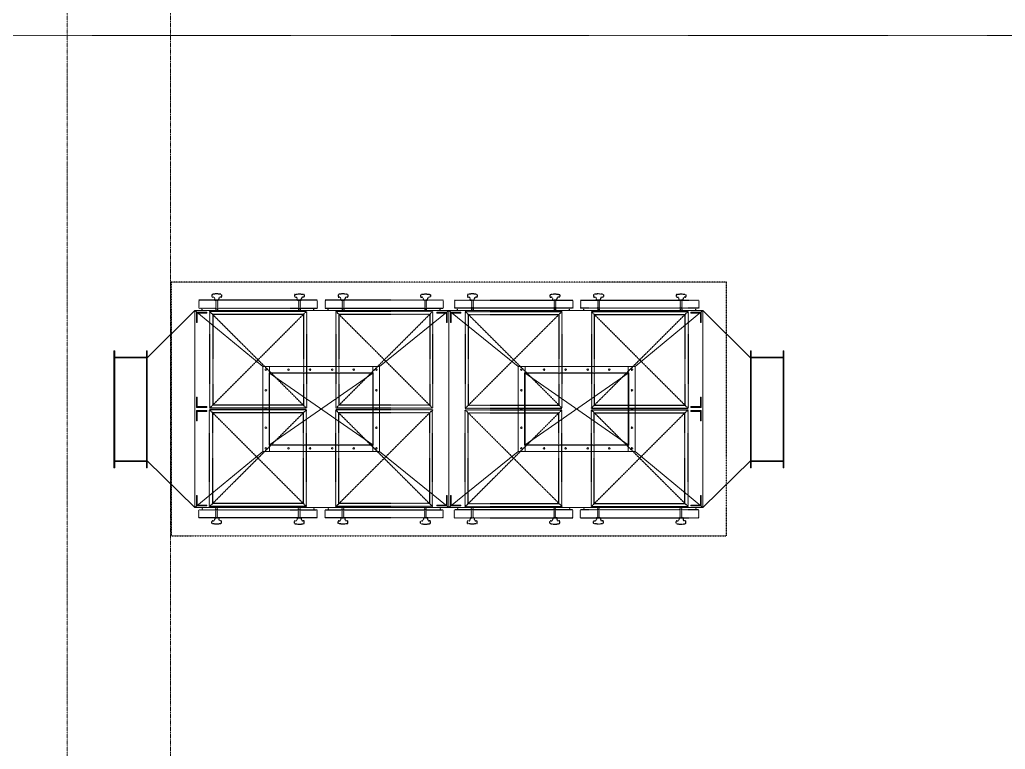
# Model space of a CAD drawing. Extents: x -59767 to 1106559, y -1290 to 1129522.
# Drawn here: x 121908 to 128118, y 597082 to 601679 of the extents above; entities that cross this region are included whole.
import ezdxf

# ---------------------------------------------------------------- set-up
doc = ezdxf.new("R2010")
doc.units = 0
for name, pattern in [('CENTER', [2, 1.25, -0.25, 0.25, -0.25]), ('DASHED', [3.5, 2, -1.5]), ('HIDDEN', [0.375, 0.25, -0.125]), ('HIDDEN2', [0.1875, 0.125, -0.0625])]:
    doc.linetypes.add(name, pattern=pattern)
doc.layers.get('0').update_dxf_attribs({"linetype": 'CONTINUOUS', "lineweight": 9})
doc.layers.add('DRY WALL', color=254, linetype='HIDDEN', lineweight=9)
doc.layers.add('중심선', color=1, linetype='CENTER', lineweight=9)
doc.layers.add('EQ', color=253, linetype='CONTINUOUS')

msp = doc.modelspace()

# ---------------------------------------------------------------- linework, layer by layer
at = {"color": 0}
for p, q in [((123012.1, 599846), (122712.1, 599549)), ((124612.1, 599846), (123012.1, 599846)), ((123012.1, 599226), (123012.1, 599846)), ((123439.1, 599494), (123012.1, 599846)), ((123022.1, 599836), (123022.1, 599771)), ((123087.1, 599836), (123022.1, 599836)), ((123022.1, 599836), (123022.1, 599771)), ((123022.1, 599836), (123022.1, 599771)), ((123022.1, 599836), (123022.1, 599771)), ((123027.1, 599771), (123027.1, 599831)), ((123027.1, 599831), (123087.1, 599831)), ((123027.1, 599771), (123027.1, 599831)), ((123027.1, 599771), (123027.1, 599831)), ((123087.1, 599831), (123087.1, 599836)), ((124612.1, 599846), (124175.1, 599494)), ((124537.1, 599831), (124537.1, 599836)), ((124537.1, 599836), (124602.1, 599836)), ((124597.1, 599831), (124537.1, 599831)), ((124597.1, 599771), (124597.1, 599831)), ((124597.1, 599771), (124597.1, 599831)), ((124602.1, 599836), (124602.1, 599771)), ((124602.1, 599836), (124602.1, 599771)), ((124602.1, 599836), (124602.1, 599771)), ((124612.1, 599846), (126212.1, 599846)), ((124612.1, 599844), (124612.1, 599846)), ((124612.1, 599844), (124612.1, 599846)), ((124612.1, 599846), (125049.1, 599494)), ((124622.1, 599836), (124622.1, 599771)), ((124687.1, 599836), (124622.1, 599836)), ((124622.1, 599836), (124622.1, 599771)), ((124622.1, 599836), (124622.1, 599771)), ((124627.1, 599771), (124627.1, 599831)), ((124627.1, 599831), (124687.1, 599831)), ((124627.1, 599771), (124627.1, 599831)), ((124687.1, 599831), (124687.1, 599836)), ((125785.1, 599494), (126212.1, 599846)), ((126137.1, 599831), (126137.1, 599836)), ((126137.1, 599836), (126202.1, 599836)), ((126197.1, 599831), (126137.1, 599831)), ((126197.1, 599771), (126197.1, 599831)), ((126197.1, 599771), (126197.1, 599831)), ((126197.1, 599771), (126197.1, 599831)), ((126202.1, 599836), (126202.1, 599771)), ((126202.1, 599836), (126202.1, 599771)), ((126202.1, 599836), (126202.1, 599771)), ((126202.1, 599836), (126202.1, 599771)), ((126212.1, 599226), (126212.1, 599846)), ((126212.1, 599846), (126512.1, 599549)), ((123022.1, 599771), (123027.1, 599771)), ((123022.1, 599771), (123027.1, 599771)), ((123022.1, 599771), (123027.1, 599771)), ((124602.1, 599771), (124597.1, 599771)), ((124602.1, 599771), (124597.1, 599771)), ((124622.1, 599771), (124627.1, 599771)), ((124622.1, 599771), (124627.1, 599771)), ((126202.1, 599771), (126197.1, 599771)), ((126202.1, 599771), (126197.1, 599771)), ((126202.1, 599771), (126197.1, 599771)), ((122712.1, 599592), (122712.1, 598856)), ((126512.1, 599592), (126512.1, 598856)), ((123022.1, 599236), (123022.1, 599301)), ((123022.1, 599301), (123027.1, 599301)), ((123022.1, 599236), (123022.1, 599301)), ((123022.1, 599301), (123027.1, 599301)), ((123022.1, 599236), (123022.1, 599301)), ((123022.1, 599301), (123027.1, 599301)), ((123022.1, 599236), (123022.1, 599301)), ((123027.1, 599301), (123027.1, 599241)), ((123027.1, 599301), (123027.1, 599241)), ((123027.1, 599301), (123027.1, 599241)), ((126202.1, 599301), (126197.1, 599301)), ((126197.1, 599301), (126197.1, 599241)), ((126202.1, 599301), (126197.1, 599301)), ((126197.1, 599301), (126197.1, 599241)), ((126202.1, 599301), (126197.1, 599301)), ((126197.1, 599301), (126197.1, 599241)), ((126202.1, 599236), (126202.1, 599301)), ((126202.1, 599236), (126202.1, 599301)), ((126202.1, 599236), (126202.1, 599301)), ((126202.1, 599236), (126202.1, 599301)), ((123012.1, 599226), (123012.1, 598606)), ((123087.1, 599236), (123022.1, 599236)), ((123022.1, 599216), (123022.1, 599151)), ((123087.1, 599216), (123022.1, 599216)), ((123022.1, 599216), (123022.1, 599151)), ((123022.1, 599216), (123022.1, 599151)), ((123022.1, 599216), (123022.1, 599151)), ((123027.1, 599241), (123087.1, 599241)), ((123027.1, 599151), (123027.1, 599211)), ((123027.1, 599211), (123087.1, 599211)), ((123027.1, 599151), (123027.1, 599211)), ((123027.1, 599151), (123027.1, 599211)), ((123087.1, 599241), (123087.1, 599236)), ((123087.1, 599211), (123087.1, 599216)), ((126197.1, 599241), (126137.1, 599241)), ((126137.1, 599241), (126137.1, 599236)), ((126137.1, 599236), (126202.1, 599236)), ((126137.1, 599211), (126137.1, 599216)), ((126137.1, 599216), (126202.1, 599216)), ((126197.1, 599211), (126137.1, 599211)), ((126197.1, 599151), (126197.1, 599211)), ((126197.1, 599151), (126197.1, 599211)), ((126197.1, 599151), (126197.1, 599211)), ((126202.1, 599216), (126202.1, 599151)), ((126202.1, 599216), (126202.1, 599151)), ((126202.1, 599216), (126202.1, 599151)), ((126202.1, 599216), (126202.1, 599151)), ((126212.1, 599226), (126212.1, 598606)), ((123022.1, 599151), (123027.1, 599151)), ((123022.1, 599151), (123027.1, 599151)), ((123022.1, 599151), (123027.1, 599151)), ((126202.1, 599151), (126197.1, 599151)), ((126202.1, 599151), (126197.1, 599151)), ((126202.1, 599151), (126197.1, 599151)), ((123439.1, 598958), (123012.1, 598606)), ((124175.1, 598958), (124612.1, 598606)), ((125049.1, 598958), (124612.1, 598606)), ((125785.1, 598958), (126212.1, 598606)), ((122712.1, 598899), (123012.1, 598606)), ((126512.1, 598899), (126212.1, 598606)), ((123022.1, 598616), (123022.1, 598681)), ((123022.1, 598681), (123027.1, 598681)), ((123022.1, 598616), (123022.1, 598681)), ((123022.1, 598681), (123027.1, 598681)), ((123022.1, 598616), (123022.1, 598681)), ((123022.1, 598681), (123027.1, 598681)), ((123022.1, 598616), (123022.1, 598681)), ((123027.1, 598681), (123027.1, 598621)), ((123027.1, 598681), (123027.1, 598621)), ((123027.1, 598681), (123027.1, 598621)), ((124602.1, 598681), (124597.1, 598681)), ((124597.1, 598681), (124597.1, 598621)), ((124602.1, 598681), (124597.1, 598681)), ((124597.1, 598681), (124597.1, 598621)), ((124602.1, 598616), (124602.1, 598681)), ((124602.1, 598616), (124602.1, 598681)), ((124602.1, 598616), (124602.1, 598681)), ((124622.1, 598616), (124622.1, 598681)), ((124622.1, 598681), (124627.1, 598681)), ((124622.1, 598616), (124622.1, 598681)), ((124622.1, 598681), (124627.1, 598681)), ((124622.1, 598616), (124622.1, 598681)), ((124627.1, 598681), (124627.1, 598621)), ((124627.1, 598681), (124627.1, 598621)), ((126202.1, 598681), (126197.1, 598681)), ((126197.1, 598681), (126197.1, 598621)), ((126202.1, 598681), (126197.1, 598681)), ((126197.1, 598681), (126197.1, 598621)), ((126202.1, 598681), (126197.1, 598681)), ((126197.1, 598681), (126197.1, 598621)), ((126202.1, 598616), (126202.1, 598681)), ((126202.1, 598616), (126202.1, 598681)), ((126202.1, 598616), (126202.1, 598681)), ((126202.1, 598616), (126202.1, 598681)), ((124612.1, 598606), (123012.1, 598606)), ((123087.1, 598616), (123022.1, 598616)), ((123027.1, 598621), (123087.1, 598621)), ((123087.1, 598621), (123087.1, 598616)), ((124597.1, 598621), (124537.1, 598621)), ((124537.1, 598621), (124537.1, 598616)), ((124537.1, 598616), (124602.1, 598616)), ((124612.1, 598608), (124612.1, 598606)), ((124612.1, 598608), (124612.1, 598606)), ((124612.1, 598606), (126212.1, 598606)), ((124687.1, 598616), (124622.1, 598616)), ((124627.1, 598621), (124687.1, 598621)), ((124687.1, 598621), (124687.1, 598616)), ((126197.1, 598621), (126137.1, 598621)), ((126137.1, 598621), (126137.1, 598616)), ((126137.1, 598616), (126202.1, 598616))]:
    msp.add_line(p, q, dxfattribs=at)
for p, q in [((123806.1, 599846), (123012.1, 599846)), ((124612.1, 599293), (124612.1, 599844)), ((124612.1, 599293), (124612.1, 599844)), ((124612.1, 599298.5), (124612.1, 599838.5)), ((124612.1, 599298.5), (124612.1, 599838.5)), ((125418.1, 599846), (126212.1, 599846)), ((122502.1, 599592), (122502.1, 598856)), ((122502.1, 599592), (122507.1, 599592)), ((122507.1, 598893), (122507.1, 599592)), ((122707.1, 599592), (122707.1, 599555)), ((122707.1, 599592), (122712.1, 599592)), ((122712.1, 599527), (122712.1, 599592)), ((126512.1, 599527), (126512.1, 599592)), ((126517.1, 599592), (126512.1, 599592)), ((126517.1, 599592), (126517.1, 599555)), ((126717.1, 598893), (126717.1, 599592)), ((126722.1, 599592), (126717.1, 599592)), ((126722.1, 599592), (126722.1, 598856)), ((122507.1, 599549), (122502.1, 599549)), ((122507.1, 599552), (122707.1, 599552)), ((122507.1, 599549), (122707.1, 599549)), ((122707.1, 599555), (122707.1, 598856)), ((126517.1, 599555), (126517.1, 598856)), ((126717.1, 599552), (126517.1, 599552)), ((126717.1, 599549), (126517.1, 599549)), ((126717.1, 599549), (126722.1, 599549)), ((123482.1, 599454), (123482.1, 599494)), ((124132.1, 599494), (124132.1, 599454)), ((124175.1, 599454), (124175.1, 599494)), ((124612.1, 599501.5), (124612.1, 598606)), ((124612.1, 599501.5), (124612.1, 598606)), ((124612.1, 599496), (124612.1, 598606)), ((124612.1, 599496), (124612.1, 598606)), ((125049.1, 599454), (125049.1, 599494)), ((125092.1, 599494), (125092.1, 599454)), ((125742.1, 599454), (125742.1, 599494)), ((123482.1, 598998), (123482.1, 598958)), ((124132.1, 598998), (124132.1, 598958)), ((124175.1, 598998), (124175.1, 598958)), ((125049.1, 598998), (125049.1, 598958)), ((125092.1, 598998), (125092.1, 598958)), ((125742.1, 598998), (125742.1, 598958)), ((122507.1, 598899), (122502.1, 598899)), ((122507.1, 598899), (122707.1, 598899)), ((122507.1, 598896), (122707.1, 598896)), ((126717.1, 598899), (126517.1, 598899)), ((126717.1, 598896), (126517.1, 598896)), ((126717.1, 598899), (126722.1, 598899)), ((122507.1, 598856), (122502.1, 598856)), ((122507.1, 598856), (122507.1, 598893)), ((122712.1, 598856), (122707.1, 598856)), ((126512.1, 598856), (126517.1, 598856)), ((126717.1, 598856), (126717.1, 598893)), ((126717.1, 598856), (126722.1, 598856)), ((123806.1, 598606), (123012.1, 598606)), ((125418.1, 598606), (126212.1, 598606))]:
    msp.add_line(p, q)
at = {"ltscale": 0.5}
for p, q in [((123482.1, 599451), (124132.1, 599001)), ((124132.1, 599451), (123482.1, 599001)), ((125742.1, 599451), (125092.1, 599001)), ((125092.1, 599451), (125742.1, 599001))]:
    msp.add_line(p, q, dxfattribs=at)
for points in [[(123479.1, 598958), (123439.1, 598958), (123439.1, 599494), (123479.1, 599494)], [(124135.1, 599494), (123479.1, 599494)], [(124135.1, 599454), (123479.1, 599454)], [(123479.1, 598998), (123479.1, 599454)], [(123482.1, 598998), (123482.1, 599454)], [(124132.1, 598998), (124132.1, 599454)], [(124135.1, 599494), (124175.1, 599494)], [(124135.1, 598998), (124135.1, 599454)], [(124175.1, 598998), (124175.1, 599454)], [(125089.1, 599494), (125049.1, 599494)], [(125049.1, 598998), (125049.1, 599454)], [(125089.1, 599494), (125745.1, 599494)], [(125089.1, 599454), (125745.1, 599454)], [(125089.1, 598998), (125089.1, 599454)], [(125092.1, 598998), (125092.1, 599454)], [(125742.1, 598998), (125742.1, 599454)], [(125745.1, 598958), (125785.1, 598958), (125785.1, 599494), (125745.1, 599494)], [(125745.1, 598998), (125745.1, 599454)], [(124135.1, 599451), (123479.1, 599451)], [(125089.1, 599451), (125745.1, 599451)], [(124135.1, 599001), (123479.1, 599001)], [(124135.1, 598998), (123479.1, 598998)], [(124135.1, 598958), (123479.1, 598958)], [(124175.1, 598958), (124135.1, 598958)], [(125049.1, 598958), (125089.1, 598958)], [(125089.1, 599001), (125745.1, 599001)], [(125089.1, 598998), (125745.1, 598998)], [(125089.1, 598958), (125745.1, 598958)]]:
    msp.add_lwpolyline(points)
for centre in [(123459.1, 599474), (123601.5, 599474), (123737.5, 599474), (123876.7, 599474), (124012.7, 599474), (124155.1, 599474), (125069.1, 599474), (125211.5, 599474), (125347.5, 599474), (125486.7, 599474), (125622.7, 599474), (125765.1, 599474), (123459.1, 599344.1), (124155.1, 599344.1), (125069.1, 599344.1), (125765.1, 599344.1), (123459.1, 599226), (124155.1, 599226), (125069.1, 599226), (125765.1, 599226), (123459.1, 599107.9), (124155.1, 599107.9), (125069.1, 599107.9), (125765.1, 599107.9), (123459.1, 598978), (123601.5, 598978), (123737.5, 598978), (123876.7, 598978), (124012.7, 598978), (124155.1, 598978), (125069.1, 598978), (125211.5, 598978), (125347.5, 598978), (125486.7, 598978), (125622.7, 598978), (125765.1, 598978)]:
    msp.add_circle(centre, 5)
at = {"layer": 'DRY WALL', "linetype": 'HIDDEN', "lineweight": 9, "ltscale": 0.5}
msp.add_line((110509.2, 601579.1), (146685.9, 601579.1), dxfattribs=at)
at = {"layer": 'EQ', "linetype": 'HIDDEN2'}
for p, q in [((123037.1, 599911), (123037.1, 599861)), ((123782.1, 599911), (123037.1, 599911)), ((123119, 599944.5), (123119, 599933.3)), ((123122, 599930.3), (123127.1, 599930.3)), ((123134.7, 599911), (123145.1, 599911)), ((123137.1, 599911), (123137.1, 599920.3)), ((123162.1, 599911), (123137.1, 599911)), ((123144.6, 599911), (123144.6, 599846)), ((123145.1, 599911), (123154.1, 599911)), ((123154.6, 599911), (123154.6, 599846)), ((123162.1, 599911), (123162.1, 599920.3)), ((123177.3, 599930.3), (123172.1, 599930.3)), ((123180.3, 599944.5), (123180.3, 599933.3)), ((123639, 599944.5), (123639, 599933.3)), ((123642, 599930.3), (123647.1, 599930.3)), ((123657.1, 599911), (123657.1, 599920.3)), ((123657.1, 599911), (123682.1, 599911)), ((123664.6, 599911), (123664.6, 599846)), ((123674.1, 599911), (123665.1, 599911)), ((123684.6, 599911), (123674.1, 599911)), ((123674.6, 599911), (123674.6, 599846)), ((123682.1, 599911), (123682.1, 599920.3)), ((123697.3, 599930.3), (123692.1, 599930.3)), ((123700.3, 599944.5), (123700.3, 599933.3)), ((123782.1, 599911), (123782.1, 599861)), ((123832.1, 599911), (123832.1, 599861)), ((124577.1, 599911), (123832.1, 599911)), ((123914, 599944.5), (123914, 599933.3)), ((123917, 599930.3), (123922.1, 599930.3)), ((123929.7, 599911), (123940.1, 599911)), ((123932.1, 599911), (123932.1, 599920.3)), ((123957.1, 599911), (123932.1, 599911)), ((123939.6, 599911), (123939.6, 599846)), ((123940.1, 599911), (123949.1, 599911)), ((123949.6, 599911), (123949.6, 599846)), ((123957.1, 599911), (123957.1, 599920.3)), ((123972.3, 599930.3), (123967.1, 599930.3)), ((123975.3, 599944.5), (123975.3, 599933.3)), ((124434, 599944.5), (124434, 599933.3)), ((124437, 599930.3), (124442.1, 599930.3)), ((124452.1, 599911), (124452.1, 599920.3)), ((124452.1, 599911), (124477.1, 599911)), ((124459.6, 599911), (124459.6, 599846)), ((124469.1, 599911), (124460.1, 599911)), ((124479.6, 599911), (124469.1, 599911)), ((124469.6, 599911), (124469.6, 599846)), ((124477.1, 599911), (124477.1, 599920.3)), ((124492.3, 599930.3), (124487.1, 599930.3)), ((124495.3, 599944.5), (124495.3, 599933.3)), ((124577.1, 599911), (124577.1, 599861)), ((124647.1, 599911), (124647.1, 599861)), ((124647.1, 599911), (125392.1, 599911)), ((124729, 599944.5), (124729, 599933.3)), ((124732, 599930.3), (124737.1, 599930.3)), ((124744.7, 599911), (124755.1, 599911)), ((124747.1, 599911), (124747.1, 599920.3)), ((124772.1, 599911), (124747.1, 599911)), ((124754.6, 599911), (124754.6, 599846)), ((124755.1, 599911), (124764.1, 599911)), ((124764.6, 599911), (124764.6, 599846)), ((124772.1, 599911), (124772.1, 599920.3)), ((124787.3, 599930.3), (124782.1, 599930.3)), ((124790.3, 599944.5), (124790.3, 599933.3)), ((125249, 599944.5), (125249, 599933.3)), ((125252, 599930.3), (125257.1, 599930.3)), ((125267.1, 599911), (125267.1, 599920.3)), ((125267.1, 599911), (125292.1, 599911)), ((125274.6, 599911), (125274.6, 599846)), ((125284.1, 599911), (125275.1, 599911)), ((125294.6, 599911), (125284.1, 599911)), ((125284.6, 599911), (125284.6, 599846)), ((125292.1, 599911), (125292.1, 599920.3)), ((125307.3, 599930.3), (125302.1, 599930.3)), ((125310.3, 599944.5), (125310.3, 599933.3)), ((125392.1, 599911), (125392.1, 599861)), ((125442.1, 599911), (125442.1, 599861)), ((125442.1, 599911), (126187.1, 599911)), ((125524, 599944.5), (125524, 599933.3)), ((125527, 599930.3), (125532.1, 599930.3)), ((125539.7, 599911), (125550.1, 599911)), ((125542.1, 599911), (125542.1, 599920.3)), ((125567.1, 599911), (125542.1, 599911)), ((125549.6, 599911), (125549.6, 599846)), ((125550.1, 599911), (125559.1, 599911)), ((125559.6, 599911), (125559.6, 599846)), ((125567.1, 599911), (125567.1, 599920.3)), ((125582.3, 599930.3), (125577.1, 599930.3)), ((125585.3, 599944.5), (125585.3, 599933.3)), ((126044, 599944.5), (126044, 599933.3)), ((126047, 599930.3), (126052.1, 599930.3)), ((126062.1, 599911), (126062.1, 599920.3)), ((126062.1, 599911), (126087.1, 599911)), ((126069.6, 599911), (126069.6, 599846)), ((126079.1, 599911), (126070.1, 599911)), ((126089.6, 599911), (126079.1, 599911)), ((126079.6, 599911), (126079.6, 599846)), ((126087.1, 599911), (126087.1, 599920.3)), ((126102.3, 599930.3), (126097.1, 599930.3)), ((126105.3, 599944.5), (126105.3, 599933.3)), ((126187.1, 599911), (126187.1, 599861)), ((123037.1, 599861), (123782.1, 599861)), ((123057.1, 599846), (123057.1, 599861)), ((123714.6, 599841), (123104.6, 599841)), ((123104.6, 599841), (123104.6, 599231)), ((123714.6, 599841), (123104.6, 599231)), ((123714.6, 599231), (123104.6, 599841)), ((123714.6, 599841), (123714.6, 599231)), ((123762.1, 599846), (123762.1, 599861)), ((123832.1, 599861), (124577.1, 599861)), ((123852.1, 599846), (123852.1, 599861)), ((124509.6, 599841), (123899.6, 599841)), ((123899.6, 599841), (123899.6, 599231)), ((124509.6, 599841), (123899.6, 599231)), ((124509.6, 599231), (123899.6, 599841)), ((124509.6, 599841), (124509.6, 599231)), ((124557.1, 599846), (124557.1, 599861)), ((125392.1, 599861), (124647.1, 599861)), ((124667.1, 599846), (124667.1, 599861)), ((124714.6, 599841), (125324.6, 599841)), ((124714.6, 599841), (124714.6, 599231)), ((124714.6, 599841), (125324.6, 599231)), ((124714.6, 599231), (125324.6, 599841)), ((125324.6, 599841), (125324.6, 599231)), ((125372.1, 599846), (125372.1, 599861)), ((126187.1, 599861), (125442.1, 599861)), ((125462.1, 599846), (125462.1, 599861)), ((125509.6, 599841), (126119.6, 599841)), ((125509.6, 599841), (125509.6, 599231)), ((125509.6, 599841), (126119.6, 599231)), ((125509.6, 599231), (126119.6, 599841)), ((126119.6, 599841), (126119.6, 599231)), ((126167.1, 599846), (126167.1, 599861)), ((123124.6, 599821), (123124.6, 599251)), ((123696.6, 599821), (123124.6, 599821)), ((123696.6, 599821), (123696.6, 599251)), ((123919.6, 599821), (123919.6, 599251)), ((124491.6, 599821), (123919.6, 599821)), ((124491.6, 599821), (124491.6, 599251)), ((124732.6, 599821), (124732.6, 599251)), ((124732.6, 599821), (125304.6, 599821)), ((125304.6, 599821), (125304.6, 599251)), ((125527.6, 599821), (125527.6, 599251)), ((125527.6, 599821), (126099.6, 599821)), ((126099.6, 599821), (126099.6, 599251)), ((123714.6, 599231), (123104.6, 599231)), ((123714.6, 599221), (123104.6, 599221)), ((123104.6, 598611), (123104.6, 599221)), ((123714.6, 598611), (123104.6, 599221)), ((123714.6, 599221), (123104.6, 598611)), ((123696.6, 599251), (123124.6, 599251)), ((123714.6, 598611), (123714.6, 599221)), ((124509.6, 599231), (123899.6, 599231)), ((124509.6, 599221), (123899.6, 599221)), ((123899.6, 598611), (123899.6, 599221)), ((124509.6, 598611), (123899.6, 599221)), ((124509.6, 599221), (123899.6, 598611)), ((124491.6, 599251), (123919.6, 599251)), ((124509.6, 598611), (124509.6, 599221)), ((124714.6, 599231), (125324.6, 599231)), ((124714.6, 599221), (125324.6, 599221)), ((124714.6, 598611), (124714.6, 599221)), ((124714.6, 598611), (125324.6, 599221)), ((124714.6, 599221), (125324.6, 598611)), ((124732.6, 599251), (125304.6, 599251)), ((125324.6, 598611), (125324.6, 599221)), ((125509.6, 599231), (126119.6, 599231)), ((125509.6, 599221), (126119.6, 599221)), ((125509.6, 598611), (125509.6, 599221)), ((125509.6, 598611), (126119.6, 599221)), ((125509.6, 599221), (126119.6, 598611)), ((125527.6, 599251), (126099.6, 599251)), ((126119.6, 598611), (126119.6, 599221)), ((123696.6, 599201), (123124.6, 599201)), ((123124.6, 598631), (123124.6, 599201)), ((123696.6, 598631), (123696.6, 599201)), ((124491.6, 599201), (123919.6, 599201)), ((123919.6, 598631), (123919.6, 599201)), ((124491.6, 598631), (124491.6, 599201)), ((124732.6, 598631), (124732.6, 599201)), ((124732.6, 599201), (125304.6, 599201)), ((125304.6, 598631), (125304.6, 599201)), ((125527.6, 598631), (125527.6, 599201)), ((125527.6, 599201), (126099.6, 599201)), ((126099.6, 598631), (126099.6, 599201)), ((123037.1, 598591), (123782.1, 598591)), ((123037.1, 598541), (123037.1, 598591)), ((123057.1, 598606), (123057.1, 598591)), ((123714.6, 598611), (123104.6, 598611)), ((123696.6, 598631), (123124.6, 598631)), ((123144.6, 598541), (123144.6, 598606)), ((123154.6, 598541), (123154.6, 598606)), ((123664.6, 598541), (123664.6, 598606)), ((123674.6, 598541), (123674.6, 598606)), ((123762.1, 598606), (123762.1, 598591)), ((123782.1, 598541), (123782.1, 598591)), ((123832.1, 598591), (124577.1, 598591)), ((123832.1, 598541), (123832.1, 598591)), ((123852.1, 598606), (123852.1, 598591)), ((124509.6, 598611), (123899.6, 598611)), ((124491.6, 598631), (123919.6, 598631)), ((123939.6, 598541), (123939.6, 598606)), ((123949.6, 598541), (123949.6, 598606)), ((124459.6, 598541), (124459.6, 598606)), ((124469.6, 598541), (124469.6, 598606)), ((124557.1, 598606), (124557.1, 598591)), ((124577.1, 598541), (124577.1, 598591)), ((124647.1, 598541), (124647.1, 598591)), ((125392.1, 598591), (124647.1, 598591)), ((124667.1, 598606), (124667.1, 598591)), ((124714.6, 598611), (125324.6, 598611)), ((124732.6, 598631), (125304.6, 598631)), ((124754.6, 598541), (124754.6, 598606)), ((124764.6, 598541), (124764.6, 598606)), ((125274.6, 598541), (125274.6, 598606)), ((125284.6, 598541), (125284.6, 598606)), ((125372.1, 598606), (125372.1, 598591)), ((125392.1, 598541), (125392.1, 598591)), ((125442.1, 598541), (125442.1, 598591)), ((126187.1, 598591), (125442.1, 598591)), ((125462.1, 598606), (125462.1, 598591)), ((125509.6, 598611), (126119.6, 598611)), ((125527.6, 598631), (126099.6, 598631)), ((125549.6, 598541), (125549.6, 598606)), ((125559.6, 598541), (125559.6, 598606)), ((126069.6, 598541), (126069.6, 598606)), ((126079.6, 598541), (126079.6, 598606)), ((126167.1, 598606), (126167.1, 598591)), ((126187.1, 598541), (126187.1, 598591)), ((123782.1, 598541), (123037.1, 598541)), ((123134.7, 598541), (123145.1, 598541)), ((123162.1, 598541), (123137.1, 598541)), ((123137.1, 598541), (123137.1, 598531.7)), ((123145.1, 598541), (123154.1, 598541)), ((123162.1, 598541), (123162.1, 598531.7)), ((123657.1, 598541), (123682.1, 598541)), ((123657.1, 598541), (123657.1, 598531.7)), ((123674.1, 598541), (123665.1, 598541)), ((123684.6, 598541), (123674.1, 598541)), ((123682.1, 598541), (123682.1, 598531.7)), ((124577.1, 598541), (123832.1, 598541)), ((123929.7, 598541), (123940.1, 598541)), ((123957.1, 598541), (123932.1, 598541)), ((123932.1, 598541), (123932.1, 598531.7)), ((123940.1, 598541), (123949.1, 598541)), ((123957.1, 598541), (123957.1, 598531.7)), ((124452.1, 598541), (124477.1, 598541)), ((124452.1, 598541), (124452.1, 598531.7)), ((124469.1, 598541), (124460.1, 598541)), ((124479.6, 598541), (124469.1, 598541)), ((124477.1, 598541), (124477.1, 598531.7)), ((124647.1, 598541), (125392.1, 598541)), ((124744.7, 598541), (124755.1, 598541)), ((124772.1, 598541), (124747.1, 598541)), ((124747.1, 598541), (124747.1, 598531.7)), ((124755.1, 598541), (124764.1, 598541)), ((124772.1, 598541), (124772.1, 598531.7)), ((125267.1, 598541), (125292.1, 598541)), ((125267.1, 598541), (125267.1, 598531.7)), ((125284.1, 598541), (125275.1, 598541)), ((125294.6, 598541), (125284.1, 598541)), ((125292.1, 598541), (125292.1, 598531.7)), ((125442.1, 598541), (126187.1, 598541)), ((125539.7, 598541), (125550.1, 598541)), ((125567.1, 598541), (125542.1, 598541)), ((125542.1, 598541), (125542.1, 598531.7)), ((125550.1, 598541), (125559.1, 598541)), ((125567.1, 598541), (125567.1, 598531.7)), ((126062.1, 598541), (126087.1, 598541)), ((126062.1, 598541), (126062.1, 598531.7)), ((126079.1, 598541), (126070.1, 598541)), ((126089.6, 598541), (126079.1, 598541)), ((126087.1, 598541), (126087.1, 598531.7)), ((123119, 598507.6), (123119, 598518.7)), ((123122, 598521.7), (123127.1, 598521.7)), ((123177.3, 598521.7), (123172.1, 598521.7)), ((123180.3, 598507.6), (123180.3, 598518.7)), ((123639, 598507.6), (123639, 598518.7)), ((123642, 598521.7), (123647.1, 598521.7)), ((123697.3, 598521.7), (123692.1, 598521.7)), ((123700.3, 598507.6), (123700.3, 598518.7)), ((123914, 598507.6), (123914, 598518.7)), ((123917, 598521.7), (123922.1, 598521.7)), ((123972.3, 598521.7), (123967.1, 598521.7)), ((123975.3, 598507.6), (123975.3, 598518.7)), ((124434, 598507.6), (124434, 598518.7)), ((124437, 598521.7), (124442.1, 598521.7)), ((124492.3, 598521.7), (124487.1, 598521.7)), ((124495.3, 598507.6), (124495.3, 598518.7)), ((124729, 598507.6), (124729, 598518.7)), ((124732, 598521.7), (124737.1, 598521.7)), ((124787.3, 598521.7), (124782.1, 598521.7)), ((124790.3, 598507.6), (124790.3, 598518.7)), ((125249, 598507.6), (125249, 598518.7)), ((125252, 598521.7), (125257.1, 598521.7)), ((125307.3, 598521.7), (125302.1, 598521.7)), ((125310.3, 598507.6), (125310.3, 598518.7)), ((125524, 598507.6), (125524, 598518.7)), ((125527, 598521.7), (125532.1, 598521.7)), ((125582.3, 598521.7), (125577.1, 598521.7)), ((125585.3, 598507.6), (125585.3, 598518.7)), ((126044, 598507.6), (126044, 598518.7)), ((126047, 598521.7), (126052.1, 598521.7)), ((126102.3, 598521.7), (126097.1, 598521.7)), ((126105.3, 598507.6), (126105.3, 598518.7))]:
    msp.add_line(p, q, dxfattribs=at)
at = {"layer": 'EQ', "color": 1, "linetype": 'DASHED', "ltscale": 0.5}
msp.add_lwpolyline([(122862.1, 600026), (122862.1, 598426), (126362.1, 598426), (126362.1, 600026)], close=True, dxfattribs=at)
at = {"layer": 'EQ', "linetype": 'HIDDEN2'}
for centre, radius, start, end in [((123122, 599944.5), 3, 119.78736, 180), ((123122, 599933.3), 3, 180, 270), ((123127.1, 599920.3), 10, 0, 90), ((123172.1, 599920.3), 10, 90, 180), ((123177.3, 599933.3), 3, 270, 0), ((123177.3, 599944.5), 3, 0, 60.21264), ((123642, 599944.5), 3, 119.78736, 180), ((123642, 599933.3), 3, 180, 270), ((123647.1, 599920.3), 10, 0, 90), ((123692.1, 599920.3), 10, 90, 180), ((123697.3, 599933.3), 3, 270, 0), ((123697.3, 599944.5), 3, 0, 60.21264), ((123917, 599944.5), 3, 119.78736, 180), ((123917, 599933.3), 3, 180, 270), ((123922.1, 599920.3), 10, 0, 90), ((123967.1, 599920.3), 10, 90, 180), ((123972.3, 599933.3), 3, 270, 0), ((123972.3, 599944.5), 3, 0, 60.21264), ((124437, 599944.5), 3, 119.78736, 180), ((124437, 599933.3), 3, 180, 270), ((124442.1, 599920.3), 10, 0, 90), ((124487.1, 599920.3), 10, 90, 180), ((124492.3, 599933.3), 3, 270, 0), ((124492.3, 599944.5), 3, 0, 60.21264), ((124732, 599944.5), 3, 119.78736, 180), ((124732, 599933.3), 3, 180, 270), ((124737.1, 599920.3), 10, 0, 90), ((124782.1, 599920.3), 10, 90, 180), ((124787.3, 599933.3), 3, 270, 0), ((124787.3, 599944.5), 3, 0, 60.21264), ((125252, 599944.5), 3, 119.78736, 180), ((125252, 599933.3), 3, 180, 270), ((125257.1, 599920.3), 10, 0, 90), ((125302.1, 599920.3), 10, 90, 180), ((125307.3, 599933.3), 3, 270, 0), ((125307.3, 599944.5), 3, 0, 60.21264), ((125527, 599944.5), 3, 119.78736, 180), ((125527, 599933.3), 3, 180, 270), ((125532.1, 599920.3), 10, 0, 90), ((125577.1, 599920.3), 10, 90, 180), ((125582.3, 599933.3), 3, 270, 0), ((125582.3, 599944.5), 3, 0, 60.21264), ((126047, 599944.5), 3, 119.78736, 180), ((126047, 599933.3), 3, 180, 270), ((126052.1, 599920.3), 10, 0, 90), ((126097.1, 599920.3), 10, 90, 180), ((126102.3, 599933.3), 3, 270, 0), ((126102.3, 599944.5), 3, 0, 60.21264), ((123127.1, 598531.7), 10, 270, 0), ((123172.1, 598531.7), 10, 180, 270), ((123647.1, 598531.7), 10, 270, 0), ((123692.1, 598531.7), 10, 180, 270), ((123922.1, 598531.7), 10, 270, 0), ((123967.1, 598531.7), 10, 180, 270), ((124442.1, 598531.7), 10, 270, 0), ((124487.1, 598531.7), 10, 180, 270), ((124737.1, 598531.7), 10, 270, 0), ((124782.1, 598531.7), 10, 180, 270), ((125257.1, 598531.7), 10, 270, 0), ((125302.1, 598531.7), 10, 180, 270), ((125532.1, 598531.7), 10, 270, 0), ((125577.1, 598531.7), 10, 180, 270), ((126052.1, 598531.7), 10, 270, 0), ((126097.1, 598531.7), 10, 180, 270), ((123122, 598518.7), 3, 90, 180), ((123122, 598507.6), 3, 180, 240.21264), ((123177.3, 598518.7), 3, 0, 90), ((123177.3, 598507.6), 3, 299.78736, 0), ((123642, 598518.7), 3, 90, 180), ((123642, 598507.6), 3, 180, 240.21264), ((123697.3, 598518.7), 3, 0, 90), ((123697.3, 598507.6), 3, 299.78736, 0), ((123917, 598518.7), 3, 90, 180), ((123917, 598507.6), 3, 180, 240.21264), ((123972.3, 598518.7), 3, 0, 90), ((123972.3, 598507.6), 3, 299.78736, 0), ((124437, 598518.7), 3, 90, 180), ((124437, 598507.6), 3, 180, 240.21264), ((124492.3, 598518.7), 3, 0, 90), ((124492.3, 598507.6), 3, 299.78736, 0), ((124732, 598518.7), 3, 90, 180), ((124732, 598507.6), 3, 180, 240.21264), ((124787.3, 598518.7), 3, 0, 90), ((124787.3, 598507.6), 3, 299.78736, 0), ((125252, 598518.7), 3, 90, 180), ((125252, 598507.6), 3, 180, 240.21264), ((125307.3, 598518.7), 3, 0, 90), ((125307.3, 598507.6), 3, 299.78736, 0), ((125527, 598518.7), 3, 90, 180), ((125527, 598507.6), 3, 180, 240.21264), ((125582.3, 598518.7), 3, 0, 90), ((125582.3, 598507.6), 3, 299.78736, 0), ((126047, 598518.7), 3, 90, 180), ((126047, 598507.6), 3, 180, 240.21264), ((126102.3, 598518.7), 3, 0, 90), ((126102.3, 598507.6), 3, 299.78736, 0)]:
    msp.add_arc(centre, radius, start, end, dxfattribs=at)
for centre, major_axis in [((123149.6, 599945.3), (30.7, 0)), ((123944.6, 599945.3), (30.7, 0)), ((124759.6, 599945.3), (30.7, 0)), ((125554.6, 599945.3), (30.7, 0)), ((123669.6, 598506.7), (-30.7, 0)), ((124464.6, 598506.7), (-30.7, 0)), ((125279.6, 598506.7), (-30.7, 0)), ((126074.6, 598506.7), (-30.7, 0))]:
    msp.add_ellipse(centre, major_axis=major_axis, ratio=0.186561, start_param=0.315064, end_param=3.141593, dxfattribs=at)
at = {"layer": 'EQ', "linetype": 'HIDDEN2', "extrusion": (0, 0, -1)}
for centre, major_axis in [((123669.6, 599945.3), (-30.7, 0)), ((124464.6, 599945.3), (-30.7, 0)), ((125279.6, 599945.3), (-30.7, 0)), ((126074.6, 599945.3), (-30.7, 0)), ((123149.6, 598506.7), (30.7, 0)), ((123944.6, 598506.7), (30.7, 0)), ((124759.6, 598506.7), (30.7, 0)), ((125554.6, 598506.7), (30.7, 0))]:
    msp.add_ellipse(centre, major_axis=major_axis, ratio=0.186561, start_param=0.315064, end_param=3.141593, dxfattribs=at)
at = {"layer": '중심선'}
for p, q in [((122208.2, 618526.4), (122208.2, 581679.1)), ((122858.2, 618526.4), (122858.2, 555029.1))]:
    msp.add_line(p, q, dxfattribs=at)

doc.saveas('drawing.dxf')
